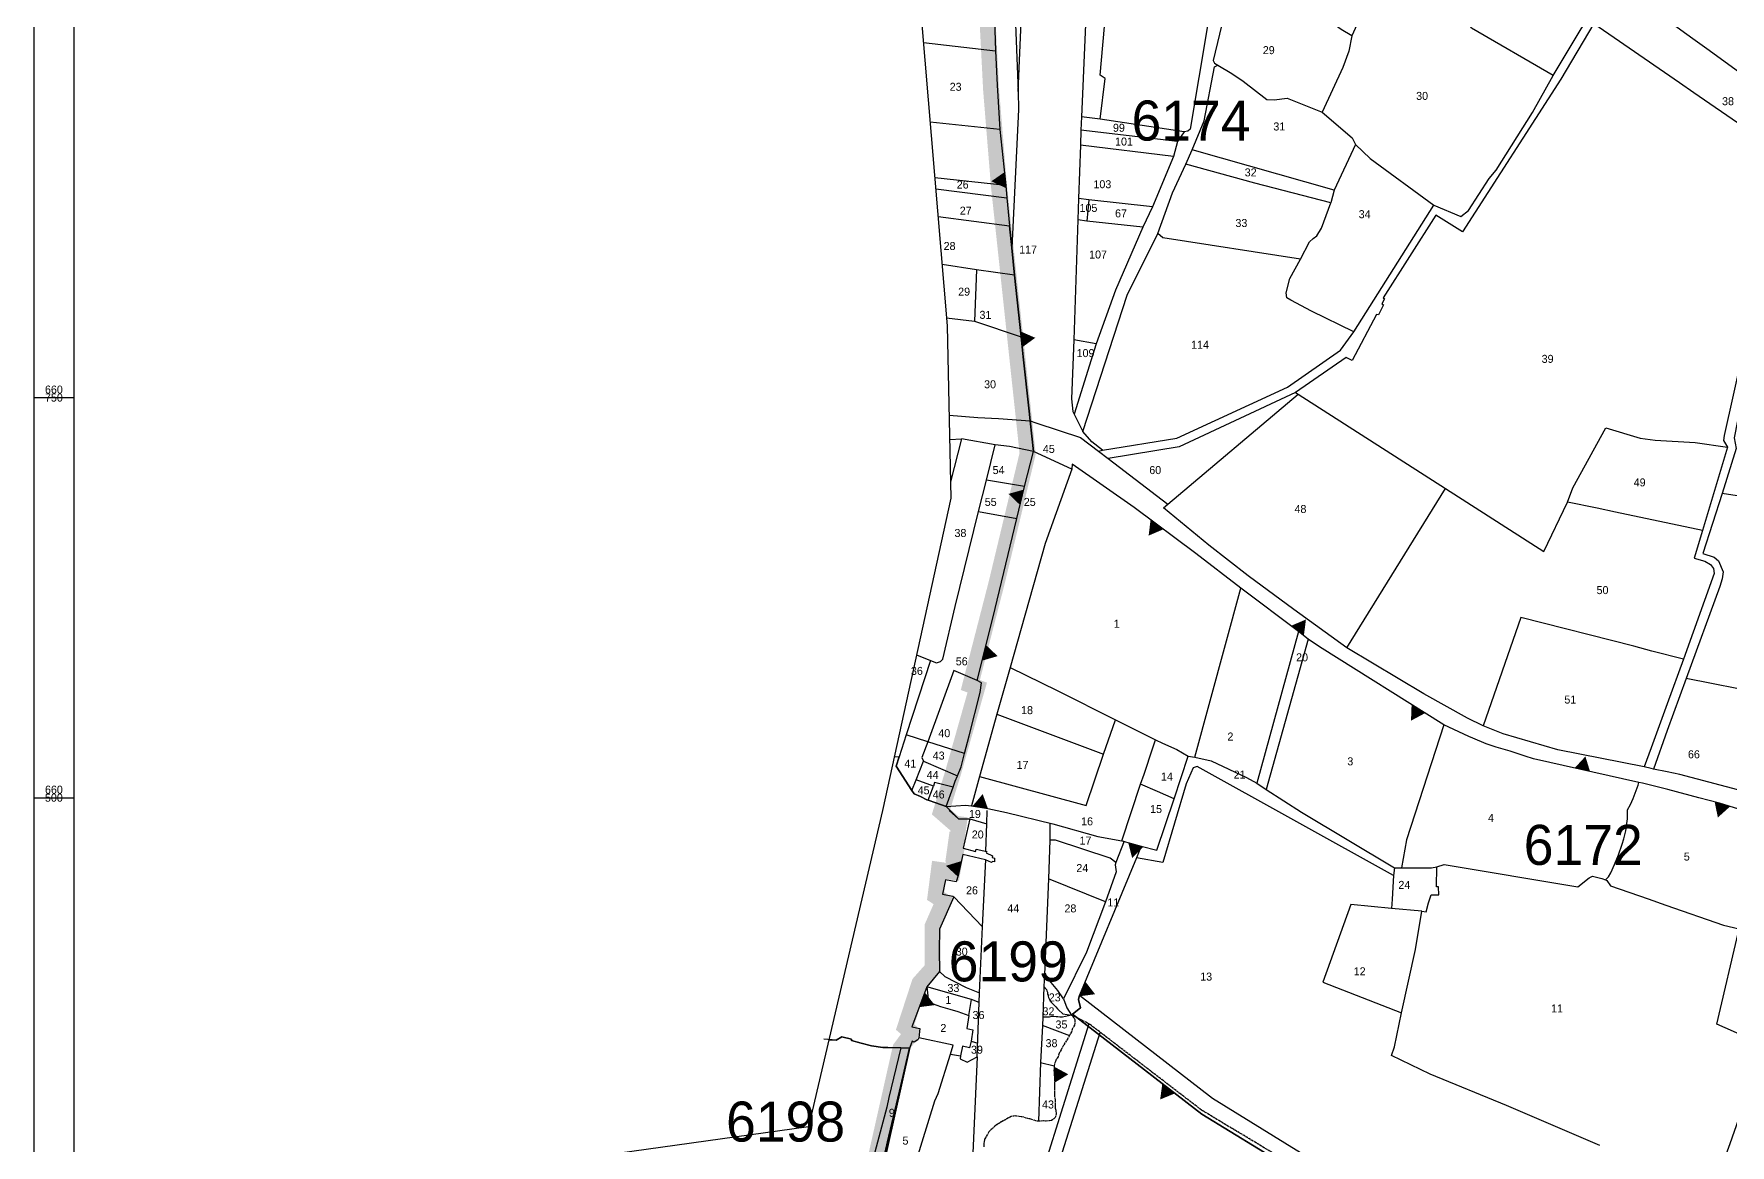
# Model space of a CAD drawing. Extents: x -493 to 187849, y -1657 to 664362.
# Drawn here: x 183412 to 184472, y 660283 to 660977 of the extents above; entities that cross this region are included whole.
import ezdxf
from ezdxf.enums import TextEntityAlignment as Align

# ---------------------------------------------------------------- set-up
doc = ezdxf.new("R2010")
doc.units = 0
doc.header["$MEASUREMENT"] = 0
doc.linetypes.add('L3', pattern=[2, 1.25, -0.25, 0.25, -0.25])
doc.layers.get('0').update_dxf_attribs({"linetype": 'CONTINUOUS'})
for name, color, linetype in [('0DXF_GUSH', 3, 'CONTINUOUS'), ('0G_GV_LIN', 10, 'CONTINUOUS'), ('1DXF_GUSH', 3, 'CONTINUOUS'), ('1G_GV_LIN', 1, 'CONTINUOUS'), ('6891-NUM', 70, 'CONTINUOUS'), ('BOUNDARY', 1, 'CONTINUOUS'), ('GBOUND_BOUNDARY', 5, 'CONTINUOUS'), ('TR_GILYON', 7, 'CONTINUOUS')]:
    doc.layers.add(name, color=color, linetype=linetype)
doc.styles.get("Standard").update_dxf_attribs({"font": 'dimheb.shx'})
doc.styles.add('TRHEBTXT', font='HEBTXT.SHX')

# ---------------------------------------------------------------- blocks, each defined once
blk = doc.blocks.new('TVC_FENCE')
blk.add_solid([(-0.5, 0), (0.5, 0), (0, 0.87)])

msp = doc.modelspace()

# ---------------------------------------------------------------- linework, layer by layer
at = {"linetype": 'CONTINUOUS'}
msp.add_lwpolyline([(183437.3, 663871.2), (183437.3, 658946.8)], dxfattribs=at)
at = {"layer": '0DXF_GUSH'}
for p, q in [((183984, 660492), (183989.9, 660486.7)), ((183989.9, 660486.7), (183996.9, 660486.7)), ((183996.9, 660486.7), (183992.9, 660468.5)), ((183992.9, 660468.5), (184000.6, 660466.3)), ((184000.6, 660466.3), (184001, 660467.9)), ((184001, 660467.9), (184007.5, 660466.4)), ((183992.7, 660464.5), (183989.6, 660451.4)), ((184006.8, 660461.2), (183992.7, 660464.5)), ((184010.5, 660459.4), (184006.8, 660461.2)), ((184007.5, 660466.4), (184007.1, 660465.5)), ((184007.1, 660465.5), (184011.1, 660463.7)), ((184011.2, 660460.2), (184010.5, 660459.4)), ((184011.1, 660463.7), (184010.9, 660462.7)), ((184010.9, 660462.7), (184012.4, 660462.1)), ((184012.4, 660460), (184011.2, 660460.2)), ((184012.4, 660462.1), (184012.4, 660460)), ((183981.8, 660448.7), (183980, 660439.7)), ((183988.5, 660447.4), (183981.8, 660448.7)), ((183989.6, 660451.4), (183988.5, 660447.4)), ((183986.9, 660438.1), (183978.1, 660417.8)), ((183980, 660439.7), (183986.4, 660438.5)), ((183978.1, 660417.8), (183977.8, 660404.5)), ((183977.8, 660404.5), (183978.1, 660391.4)), ((183970.1, 660381.9), (183960.7, 660356.8)), ((183978.1, 660391.4), (183970.1, 660381.9)), ((183960.7, 660356.8), (183965.7, 660355.7)), ((183965.1, 660349.9), (183964.6, 660348.7)), ((183965.7, 660355.7), (183965.1, 660349.9)), ((183959.4, 660343.8), (183938.2, 660248.1)), ((183960.9, 660347.8), (183959.4, 660343.8)), ((183962.3, 660347.3), (183960.9, 660347.8)), ((183964.6, 660348.7), (183962.3, 660347.3)), ((184041.2, 660334.6), (184049.6, 660332.4))]:
    msp.add_line(p, q, dxfattribs=at)
at = {"layer": '0DXF_GUSH', "linetype": 'CONTINUOUS'}
for p, q in [((184050.5, 660473.4), (184047, 660473.5)), ((184084.7, 660462.1), (184050.5, 660473.4)), ((184088.1, 660459.4), (184084.7, 660462.1)), ((184081.8, 660435), (184046.1, 660449.3)), ((183981.4, 660388.2), (183978.1, 660391.4))]:
    msp.add_line(p, q, dxfattribs=at)
at = {"layer": '0DXF_GUSH', "linetype": 'L3'}
for p, q in [((184060.4, 660364.2), (184061.2, 660363.8)), ((184070.5, 660359.2), (184060.4, 660364.2)), ((184061.2, 660363.8), (184061.5, 660362.9)), ((184061.5, 660362.9), (184062.2, 660362.2)), ((184062.2, 660362.2), (184062.5, 660361.3)), ((184062.5, 660361.3), (184062.6, 660360.7)), ((184062.6, 660360.7), (184062.6, 660359)), ((184059.2, 660351.3), (184057.4, 660348.3)), ((184060.5, 660353.7), (184059.2, 660351.3)), ((184061.2, 660355.8), (184060.5, 660353.7)), ((184062.3, 660357.8), (184061.2, 660355.8)), ((184062.6, 660359), (184062.3, 660357.8)), ((184071.4, 660358.7), (184070.5, 660359.2)), ((184077.9, 660353.8), (184071.4, 660358.7)), ((184141.7, 660304.8), (184077.9, 660353.8)), ((184052.8, 660340.4), (184052.1, 660338.1)), ((184054, 660342.5), (184052.8, 660340.4)), ((184055.5, 660345.3), (184054, 660342.5)), ((184056.3, 660346.7), (184055.5, 660345.3)), ((184057.4, 660348.3), (184056.3, 660346.7)), ((184049.7, 660330.2), (184049.5, 660329.6)), ((184049.5, 660329.6), (184049.7, 660326.7)), ((184049.8, 660333.6), (184049.6, 660332.5)), ((184049.6, 660332.5), (184049.7, 660330.2)), ((184050.4, 660335.1), (184049.8, 660333.6)), ((184050.9, 660336.4), (184050.4, 660335.1)), ((184052.1, 660338.1), (184050.9, 660336.4)), ((184049.7, 660326.7), (184049.9, 660324.3)), ((184049.9, 660321.7), (184049.8, 660318.9)), ((184049.8, 660318.9), (184049.8, 660316.5)), ((184049.9, 660324.3), (184049.9, 660321.7)), ((184049.8, 660316.5), (184049.8, 660314.3)), ((184049.8, 660314.3), (184050.2, 660311.4)), ((184050.2, 660311.4), (184050.2, 660309)), ((184050.2, 660309), (184050.2, 660307.6)), ((184050.2, 660307.6), (184050.3, 660305.9)), ((184016.5, 660297.4), (184013.6, 660295.5)), ((184017.9, 660298), (184016.5, 660297.4)), ((184021.2, 660299.9), (184017.9, 660298)), ((184022.9, 660300.8), (184021.2, 660299.9)), ((184025.7, 660301.1), (184022.9, 660300.8)), ((184027.9, 660300.8), (184025.7, 660301.1)), ((184029, 660300.6), (184027.9, 660300.8)), ((184030.8, 660300.3), (184029, 660300.6)), ((184032.2, 660299.7), (184030.8, 660300.3)), ((184035.7, 660299), (184032.2, 660299.7)), ((184038.3, 660298), (184035.7, 660299)), ((184040.5, 660297.8), (184038.3, 660298)), ((184042.8, 660298), (184040.5, 660297.8)), ((184044.2, 660297.9), (184042.8, 660298)), ((184045.9, 660298), (184044.2, 660297.9)), ((184048, 660298.2), (184045.9, 660298)), ((184050.3, 660300.2), (184048, 660298.2)), ((184050.3, 660305.9), (184050.8, 660304.2)), ((184051, 660302.5), (184050.3, 660300.2)), ((184050.8, 660304.2), (184051, 660302.5)), ((184213.5, 660261.6), (184141.7, 660304.8)), ((184006.2, 660286.6), (184006.1, 660286.1)), ((184006.9, 660287.7), (184006.2, 660286.6)), ((184008.8, 660291.1), (184006.9, 660287.7)), ((184009.1, 660291.5), (184008.8, 660291.1)), ((184012.6, 660294.7), (184009.1, 660291.5)), ((184013.6, 660295.5), (184012.6, 660294.7)), ((184005.9, 660285.1), (184005.7, 660281.8)), ((184006.1, 660286.1), (184005.9, 660285.1))]:
    msp.add_line(p, q, dxfattribs=at)
at = {"layer": '0DXF_GUSH'}
for points in [[(184021.6, 661083.8), (184027.2, 660941.3)], [(184027.2, 660941.3), (184033.3, 661081.4)], [(184009.6, 661077.7), (184010.5, 661044.1), (184013.1, 660966.6)], [(184073.3, 661074.7), (184066.8, 660925.4)], [(184078.3, 660923.9), (184081.6, 660949.4), (184078.5, 660951.5), (184082, 660991.3), (184076.3, 660994.5), (184075.6, 660997.3), (184098.5, 661068.9)], [(184361.3, 660951.2), (184431.6, 661068.3)], [(184159.5, 661055.5), (184161, 661053.5), (184145.5, 660982.2), (184134.6, 660917.8), (184133.2, 660916.5), (184130.8, 660916.1)], [(184254.6, 661017.9), (184235.6, 660976.1)], [(184361.3, 660951.2), (184310.4, 660980.9), (184309.4, 660982.7), (184310.7, 660990.9), (184307.2, 660994.5), (184300.2, 660997.9), (184293.7, 660998.2), (184254.6, 661017.9)], [(184160.7, 661016.4), (184158.1, 660998.9), (184148.9, 660960.7), (184149.8, 660959), (184152, 660957.7)], [(184235.6, 660976.1), (184228.9, 660980), (184197.3, 661003), (184160.7, 661016.4)], [(184518.5, 660923.5), (184457.4, 660967.9), (184448.7, 660974.1), (184401.9, 661008.2)], [(184386.9, 660983.7), (184366.1, 660949), (184304.7, 660853.6), (184288.1, 660863.9), (184255.1, 660812.3), (184256.1, 660811.8), (184254.4, 660808.6), (184255.4, 660808), (184252.3, 660801.6), (184251.1, 660801.9), (184235.8, 660773.2), (184232.1, 660775), (184200.5, 660753.1)], [(184235.6, 660976.1), (184233.8, 660966.5), (184230, 660956.2), (184217, 660928.4)], [(184386.9, 660983.7), (184440.3, 660946.9), (184449.2, 660940.7), (184507.2, 660900.9)], [(183968, 660971.9), (184013.1, 660966.6)], [(184013.1, 660966.6), (184014, 660945.2), (184015.8, 660917.6)], [(184135.8, 660904.8), (184143.3, 660922.9), (184149.8, 660956.7), (184152, 660957.7)], [(184152, 660957.7), (184160.7, 660952.5), (184167.7, 660947.8), (184182.6, 660936.2), (184187, 660936.1), (184195.2, 660937.1), (184217, 660928.4)], [(184286.9, 660870.2), (184303.8, 660863.2), (184308.4, 660866.9), (184321.5, 660886.8), (184325.8, 660892.2), (184348.5, 660928.1), (184361.3, 660951.2)], [(184027.2, 660941.3), (184027.4, 660930.1), (184023.2, 660843.6)], [(184066.8, 660925.4), (184066.4, 660917.1)], [(184078.3, 660923.9), (184066.8, 660925.4)], [(184130.8, 660916.1), (184078.3, 660923.9)], [(184217, 660928.4), (184235.8, 660912.3), (184238, 660908.2)], [(184015.8, 660917.6), (183972.2, 660922)], [(184015.8, 660917.6), (184019.4, 660882.5)], [(184066.4, 660917.1), (184066.1, 660907.7)], [(184126.7, 660910.1), (184066.4, 660917.1)], [(184130.8, 660916.1), (184126.7, 660910.1)], [(184066.1, 660907.7), (184064.9, 660874.4)], [(184124.2, 660900.6), (184066.1, 660907.7)], [(184126.7, 660910.1), (184124.2, 660900.6)], [(184132, 660895.9), (184135.8, 660904.8)], [(184224.5, 660879.7), (184135.8, 660904.8)], [(184238, 660908.2), (184224.5, 660879.7)], [(184238, 660908.2), (184247.1, 660899.4), (184286.9, 660870.2)], [(184124.2, 660900.6), (184111.1, 660869.1)], [(184114.4, 660852.5), (184123.6, 660878), (184132, 660895.9)], [(184222.6, 660871.7), (184175.1, 660883.9), (184132, 660895.9)], [(184507.2, 660900.9), (184468.3, 660726.3), (184467.9, 660723.2), (184470.2, 660719.1)], [(184019.4, 660882.5), (183975.1, 660887.3)], [(183975.7, 660880.4), (184020.1, 660874.9)], [(184019.4, 660882.5), (184020.1, 660874.9)], [(184020.1, 660874.9), (184021.8, 660857.3)], [(184064.9, 660874.4), (184064.5, 660861)], [(184071.3, 660873.6), (184064.9, 660874.4)], [(184071.3, 660873.6), (184070.1, 660860.3)], [(184111.1, 660869.1), (184071.3, 660873.6)], [(184203.5, 660836.4), (184209.2, 660847.3), (184211.4, 660849.4), (184213.7, 660851.1), (184216.7, 660855.9), (184222.6, 660871.7)], [(184224.5, 660879.7), (184222.6, 660871.7)], [(184236.8, 660791), (184286.9, 660870.2)], [(183977.2, 660863.2), (184021.8, 660857.3)], [(184064.5, 660861), (184061.9, 660786.1)], [(184070.1, 660860.3), (184064.5, 660861)], [(184105, 660856.4), (184070.1, 660860.3)], [(184111.1, 660869.1), (184105, 660856.4)], [(184023.2, 660843.6), (184021.8, 660857.3)], [(184067.5, 660728.7), (184095.2, 660814), (184114.4, 660852.5)], [(184105, 660856.4), (184088, 660817.2), (184075.9, 660783.6)], [(184203.5, 660836.4), (184117.6, 660849.9), (184114.4, 660852.5)], [(184024.9, 660826.4), (184023.2, 660843.6)], [(184499.1, 660843.7), (184491.4, 660810.9), (184474.5, 660724.9), (184475.8, 660718.2), (184466.9, 660690)], [(184001.1, 660829.9), (183979.7, 660833.1)], [(184001.1, 660829.9), (184000, 660797.8)], [(184024.9, 660826.4), (184001.1, 660829.9)], [(184236.8, 660791), (184210.4, 660803.9), (184197.5, 660810.8), (184195.1, 660812.4), (184194.6, 660815.4), (184196.8, 660824.4), (184203.5, 660836.4)], [(184029, 660788), (184024.9, 660826.4)], [(183982.5, 660799.9), (184000, 660797.8)], [(184000, 660797.8), (184029, 660788)], [(184034.7, 660735.4), (184034, 660741.6), (184030.3, 660775.5), (184029, 660788)], [(184061.9, 660786.1), (184060.5, 660749.3), (184061.4, 660741.2), (184062.1, 660739.6)], [(184075.9, 660783.6), (184061.9, 660786.1)], [(184079.8, 660717.1), (184126.3, 660724.7), (184195.4, 660756.6), (184228.5, 660779.6), (184236.8, 660791)], [(184075.9, 660783.6), (184062.1, 660739.6)], [(184200.5, 660753.1), (184127.7, 660719.2), (184083.3, 660711.9)], [(184200.5, 660753.1), (184202, 660752.2)], [(184120.7, 660683.5), (184202, 660752.2)], [(184202, 660752.2), (184294.1, 660693.2)], [(183984.1, 660739.1), (184001.9, 660737.6), (184014.9, 660736.9), (184034.7, 660735.4)], [(184036.8, 660716.4), (184034.7, 660735.4)], [(184034.7, 660735.4), (184038.3, 660734.2), (184038.9, 660734), (184066.1, 660725), (184077.4, 660716.6)], [(184062.1, 660739.6), (184067.5, 660728.7)], [(183984.4, 660723.8), (183991.8, 660724.2)], [(183991.8, 660724.2), (183984.9, 660697.4)], [(184012.8, 660720.5), (183991.8, 660724.2)], [(184079.8, 660717.1), (184073.2, 660722.4), (184067.5, 660728.7)], [(184370.4, 660684.6), (184373.6, 660693.5), (184381.5, 660707.9), (184388.6, 660720.8), (184394.2, 660731), (184415.7, 660724.6), (184425.1, 660723.4), (184450.2, 660722), (184470.2, 660719.1)], [(184007.4, 660698.4), (184012.8, 660720.5)], [(184036.8, 660716.4), (184021.8, 660719.5), (184012.8, 660720.5)], [(184031.1, 660694.5), (184036.8, 660716.4)], [(184060.6, 660705.2), (184036.8, 660716.4)], [(184077.4, 660716.6), (184079.8, 660717.1)], [(184077.4, 660716.6), (184083.3, 660711.9)], [(184083.3, 660711.9), (184120.7, 660683.5)], [(184470.2, 660719.1), (184454.7, 660667)], [(184060.6, 660705.2), (184044, 660658.8), (184029, 660605.8), (184022.1, 660581.3)], [(184166.2, 660630.9), (184138.2, 660652.5), (184099.6, 660681.4), (184061, 660708.4), (184060.6, 660705.2)], [(184002.5, 660678.8), (184007.4, 660698.4)], [(184031.1, 660694.5), (184007.4, 660698.4)], [(184026.3, 660674.5), (184031.1, 660694.5)], [(184232.5, 660593.6), (184294.1, 660693.2)], [(184294.1, 660693.2), (184355.6, 660653.9), (184370.4, 660684.6)], [(184466.9, 660690), (184454.9, 660652.5), (184461.9, 660650.3), (184464.6, 660648), (184467.5, 660641.2), (184467, 660636.8), (184465.6, 660632), (184444.5, 660574.5)], [(184595, 660670.2), (184466.9, 660690)], [(183972.4, 660585.8), (183976.1, 660584.3), (183978.6, 660585), (183980.2, 660586.6), (183987.8, 660619.4), (184002.5, 660678.8)], [(184002.5, 660678.8), (184026.3, 660674.5)], [(184232.5, 660593.6), (184199.3, 660617.5), (184170.8, 660638.7), (184146.2, 660657.7), (184117.9, 660681.2), (184120.7, 660683.5)], [(184454.7, 660667), (184400.3, 660678.4), (184388.8, 660680.8), (184370.4, 660684.6)], [(184001.6, 660573.2), (184011.3, 660612.1), (184026.3, 660674.5)], [(184454.7, 660667), (184449.5, 660649.6), (184456.1, 660647.8), (184459.6, 660645.8), (184461.6, 660643.2), (184462, 660640.1), (184442.9, 660586.6)], [(184137.6, 660525.3), (184166.2, 660630.9)], [(184202.3, 660603.8), (184166.2, 660630.9)], [(184442.9, 660586.6), (184423, 660591.6), (184411.7, 660594.6), (184341.2, 660612.5), (184317.6, 660544.8)], [(184202.3, 660603.8), (184176.3, 660509)], [(184208.3, 660599.1), (184182.1, 660505.2)], [(184208.3, 660599.1), (184202.3, 660603.8)], [(184293, 660545.6), (184215.4, 660594.2), (184208.3, 660599.1)], [(183972.4, 660585.8), (183957.2, 660539.2)], [(183963.7, 660589.2), (183972.4, 660585.8)], [(184317.6, 660544.8), (184307.9, 660549.6), (184280.7, 660564.8), (184232.5, 660593.6)], [(184442.9, 660586.6), (184432.6, 660558.7), (184422.6, 660531.2), (184418.3, 660519.3)], [(184001.6, 660573.2), (183986.9, 660579.5), (183970.7, 660534.9)], [(183993.7, 660527.5), (183996.5, 660538.7), (184003.5, 660565.8), (184004.2, 660571.8), (184001.6, 660573.2)], [(184022.1, 660581.3), (184013.9, 660552.1)], [(184022.1, 660581.3), (184051.6, 660566.9), (184087.9, 660548.7)], [(184444.5, 660574.5), (184432.7, 660541.9), (184424, 660517.8)], [(184492.9, 660564.8), (184444.5, 660574.5)], [(184013.9, 660552.1), (184003.1, 660513.3)], [(184013.9, 660552.1), (184080.5, 660527.1)], [(184080.5, 660527.1), (184087.9, 660548.7)], [(184087.9, 660548.7), (184113, 660536.1)], [(184293, 660545.6), (184269.7, 660473.6), (184266.7, 660456.1)], [(184414.9, 660509.4), (184349.2, 660524.3), (184344, 660525.9), (184334.5, 660529.1), (184325.8, 660531.6), (184319.5, 660533.6), (184311.3, 660537.2), (184308.7, 660538.2), (184293, 660545.6)], [(184418.3, 660519.3), (184364.4, 660529.9), (184330.1, 660539.8), (184317.6, 660544.8)], [(183957.2, 660539.2), (183952.8, 660525.5)], [(183970.7, 660534.9), (183957.2, 660539.2)], [(183970.7, 660534.9), (183967.1, 660525.2), (183968.1, 660522.9)], [(183993.7, 660527.5), (183970.7, 660534.9)], [(184103.7, 660508.5), (184105.9, 660514.7), (184111.4, 660531.2), (184113, 660536.1)], [(184113, 660536.1), (184117.4, 660534), (184126.2, 660530), (184133.4, 660525.9)], [(183952.8, 660525.5), (183949.8, 660525.3)], [(183952.8, 660525.5), (183950.9, 660519.6), (183960.7, 660504.4)], [(183963.4, 660511.2), (183968.1, 660522.9)], [(183968.1, 660522.9), (183989.2, 660513.6)], [(183989.2, 660513.6), (183991.6, 660519.3), (183993.7, 660527.5)], [(184003.1, 660513.3), (184069.6, 660495.2), (184080.5, 660527.1)], [(184124.6, 660499.3), (184133.4, 660525.9)], [(184133.4, 660525.9), (184137.6, 660525.3)], [(184137.6, 660525.3), (184147.7, 660523.1), (184169.8, 660512.6), (184176.3, 660509)], [(183960.7, 660504.4), (183963.4, 660511.2)], [(183974.2, 660507.2), (183963.4, 660511.2)], [(183986.6, 660506.6), (183974.9, 660509.5), (183974.2, 660507.2)], [(183986.6, 660506.6), (183987.9, 660510.3), (183989.2, 660513.6)], [(184003.1, 660513.3), (183998, 660494.8)], [(184261.7, 660451.3), (184139, 660519.4), (184136.6, 660518.6), (184132.1, 660508.7), (184117.6, 660459.4), (184101, 660462.4)], [(184176.3, 660509), (184182.1, 660505.2)], [(184394, 660448.6), (184396, 660450.6), (184397.5, 660453), (184399.8, 660458.3), (184402.3, 660464.2), (184404.5, 660470.9), (184405.5, 660474.3), (184406.7, 660479.3), (184407.5, 660483.8), (184407.9, 660486.7), (184407.9, 660492.3), (184409.8, 660495.7), (184411.3, 660499.4), (184414.4, 660507.8), (184414.9, 660509.4)], [(184498.3, 660485.7), (184489.5, 660489), (184465.3, 660496.5), (184452.3, 660500), (184433, 660505.2), (184423, 660507.7), (184417.1, 660509.1), (184414.9, 660509.4)], [(184424, 660517.8), (184422.7, 660518.2), (184418.3, 660519.3)], [(184476.8, 660504.8), (184440.6, 660514.4), (184432.6, 660516.1), (184424, 660517.8)], [(183960.7, 660504.4), (183962.3, 660502.4), (183966.1, 660500.8), (183970.1, 660498.6), (183971, 660498.4)], [(183971, 660498.4), (183974.2, 660507.2)], [(183971, 660498.4), (183975.8, 660496.8), (183982.3, 660494.4)], [(183982.3, 660494.4), (183986.6, 660506.6)], [(184091.9, 660473.1), (184103.7, 660508.5)], [(184124.6, 660499.3), (184114.3, 660503.8), (184103.7, 660508.5)], [(184104, 660469.8), (184113.7, 660467.2), (184124.6, 660499.3)], [(184182.1, 660505.2), (184204.2, 660491), (184262.3, 660456.2)], [(183982.3, 660494.4), (183994.2, 660495.3), (183998, 660494.8)], [(183998, 660494.8), (184008.2, 660493.2), (184019.9, 660490.7), (184048.9, 660483.7), (184077, 660475.7), (184091.9, 660473.1)], [(184007.5, 660483.6), (184007.9, 660492)], [(183996.9, 660486.7), (184007.5, 660483.6)], [(184006.9, 660466.5), (184007.5, 660483.6)], [(184047, 660484.1), (184047, 660473.5)], [(184047, 660473.5), (184046.1, 660449.3)], [(184093.3, 660472.8), (184088.1, 660459.4)], [(184091.9, 660473.1), (184104, 660469.8)], [(184104, 660469.8), (184101, 660462.4)], [(184004.8, 660419.2), (184006.9, 660461.4)], [(184101, 660462.4), (184065.5, 660376.5)], [(184088.1, 660459.4), (184087.8, 660458)], [(184087.8, 660458), (184088.5, 660453.7)], [(184262.3, 660456.2), (184261.7, 660451.3)], [(184262.3, 660456.2), (184266.7, 660456.1)], [(184266.7, 660456.1), (184285.4, 660456.2), (184288.8, 660456.7)], [(184279.3, 660429.1), (184282.1, 660428.7), (184283.6, 660434.3), (184285.1, 660439.2), (184289.9, 660439.2), (184289.8, 660444.2), (184288.6, 660444.2), (184288.8, 660456.7)], [(184288.8, 660456.7), (184293.4, 660458.2), (184376.8, 660444.3), (184383.8, 660450), (184386, 660450.9), (184391.8, 660449.4), (184394, 660448.6)], [(184046.1, 660449.3), (184043.7, 660389.5)], [(184088.5, 660453.7), (184081.8, 660435)], [(184261.7, 660451.3), (184260.9, 660436.5), (184260.5, 660430.8)], [(184394, 660448.6), (184394.9, 660448.2), (184397.2, 660445), (184420.7, 660436.8), (184431.7, 660432.9), (184467.8, 660420.3), (184477.5, 660418.1)], [(184004.8, 660419.2), (183986.9, 660438.1)], [(184081.8, 660435), (184069.8, 660403.4)], [(184260.5, 660430.8), (184234.9, 660433.3), (184217.6, 660384.8), (184266.7, 660365.5)], [(184279.3, 660429.1), (184260.5, 660430.8)], [(184266.7, 660365.5), (184275.3, 660405.1), (184279.3, 660429.1)], [(184003.1, 660378), (184004.8, 660419.2)], [(184493.4, 660345.4), (184463.6, 660358.5), (184477.5, 660418.1)], [(184069.8, 660403.4), (184055.6, 660374.2)], [(183998.1, 660373.8), (183970.1, 660381.9)], [(183970.1, 660381.9), (183971.2, 660372.4)], [(183981.4, 660388.2), (183994.6, 660381.4)], [(184043.3, 660382), (184042.5, 660362.8)], [(184043.7, 660389.5), (184043.3, 660382)], [(184043.3, 660382), (184044.8, 660380.1)], [(184051.9, 660379.6), (184043.7, 660389.5)], [(183971.2, 660372.4), (183974.1, 660371.1)], [(183974.1, 660371.1), (183978.6, 660369.5)], [(183994.6, 660381.4), (184003.1, 660378)], [(183996.3, 660363.8), (183998.1, 660373.8)], [(184002.8, 660372), (183998.1, 660373.8)], [(184001.5, 660338.1), (184002.8, 660372)], [(184002.8, 660372), (184003.1, 660378)], [(184044.8, 660380.1), (184045.1, 660379.2)], [(184045.1, 660379.2), (184045.4, 660378.5)], [(184045.4, 660378.5), (184045.6, 660377.2)], [(184045.6, 660377.2), (184045.9, 660376.6)], [(184045.9, 660376.6), (184046, 660375.9)], [(184046, 660375.9), (184046.1, 660375.2)], [(184046.1, 660375.2), (184046.5, 660374.2)], [(184046.5, 660374.2), (184046.9, 660373.4)], [(184046.9, 660373.4), (184047.8, 660372.3)], [(184047.8, 660372.3), (184048.7, 660371.4)], [(184048.7, 660371.4), (184049.7, 660370.3)], [(184055.6, 660374.2), (184051.9, 660379.6)], [(184055.6, 660374.2), (184057.6, 660368.7)], [(184474.2, 660127.7), (184467.2, 660132.1), (184463.7, 660134.4), (184457.3, 660138.7), (184455.8, 660139.7), (184434.5, 660154.1), (184422.5, 660162.2), (184416, 660166.6), (184409.3, 660171.2), (184396.5, 660179.9), (184384.6, 660187.9), (184365.6, 660200.8), (184336.3, 660220.7), (184324.7, 660228.2), (184306.8, 660233.7), (184241.8, 660248.3), (184227.1, 660254.9), (184212.7, 660258.9), (184142, 660302.2), (184061.2, 660364.7), (184066.2, 660368.6), (184064.9, 660373.8), (184065.5, 660376.5)], [(184065.5, 660376.5), (184148.6, 660312.3), (184217.8, 660269.6), (184330.8, 660238.3), (184359.6, 660219.1)], [(183978.6, 660369.5), (183984.5, 660367.8)], [(183984.5, 660367.8), (183989.4, 660366.4)], [(183989.4, 660366.4), (183996.3, 660363.8)], [(183996.3, 660363.8), (183995.2, 660355.8)], [(184042.5, 660362.8), (184042.4, 660357.6)], [(184046.6, 660362.9), (184042.5, 660362.8)], [(184048, 660363.2), (184046.6, 660362.9)], [(184049.2, 660363.2), (184048, 660363.2)], [(184050.9, 660363.1), (184049.2, 660363.2)], [(184049.7, 660370.3), (184050.7, 660369.2)], [(184050.7, 660369.2), (184051.7, 660368)], [(184052, 660363), (184050.9, 660363.1)], [(184051.7, 660368), (184052.4, 660367.4)], [(184053.3, 660362.8), (184052, 660363)], [(184052.4, 660367.4), (184055, 660365)], [(184054.4, 660362.8), (184053.3, 660362.8)], [(184054.9, 660362.9), (184054.4, 660362.8)], [(184060.4, 660364.2), (184054.9, 660362.9)], [(184055, 660365), (184060.4, 660364.2)], [(184057.6, 660368.7), (184060.4, 660364.2)], [(184390.5, 660282.7), (184332.2, 660307.7), (184284.6, 660327.2), (184260.4, 660338.9), (184262.2, 660344.3), (184266.7, 660365.5)], [(183953.8, 660343.7), (183945.8, 660343.8), (183942.6, 660343.8), (183935.5, 660345), (183929.2, 660346.6), (183923, 660348.2), (183923, 660349), (183917, 660350.6), (183913.5, 660348.4), (183905.8, 660349)], [(183986.5, 660345.3), (183965.1, 660349.9)], [(183995.2, 660355.8), (183998.9, 660355)], [(183998.9, 660355), (183997.8, 660347.8)], [(184071.4, 660358.7), (184027, 660217)], [(184035, 660216), (184078.5, 660353.2)], [(184042.4, 660357.6), (184041.2, 660334.6)], [(184042.2, 660357.9), (184059.2, 660351.3)], [(183929.2, 660245.3), (183933.5, 660245.6), (183937.2, 660246.3), (183937.2, 660247.9), (183938.8, 660255.2), (183942.6, 660272.1), (183945.5, 660284.9), (183953.8, 660320.2), (183959.2, 660343.4), (183953.8, 660343.7)], [(183953.8, 660343.7), (183946.4, 660312.6), (183945.2, 660306.6), (183937.6, 660278.4), (183931.1, 660253.2)], [(183977.2, 660315.2), (183984.9, 660339.7)], [(183984.9, 660339.7), (183986.5, 660345.3)], [(183984.9, 660339.7), (183991.1, 660338.7)], [(183992.3, 660344.8), (183991.1, 660338.7)], [(183996.8, 660343.7), (183992.3, 660344.8)], [(183997.8, 660347.8), (183996.8, 660343.7)], [(183997.8, 660347.8), (184001.9, 660346.5)], [(184493.4, 660345.4), (184471.8, 660283.7), (184460.1, 660251.9)], [(183991.1, 660338.7), (183990.9, 660336.8)], [(183990.9, 660336.8), (183995.3, 660334.8)], [(184001.5, 660338.1), (183995, 660190.1)], [(183995.3, 660334.8), (184001.5, 660338.1)], [(184041.2, 660334.6), (184039.8, 660297.9)], [(183954.9, 660245.1), (183975.1, 660310.5)], [(183975.1, 660310.5), (183977.2, 660315.2)]]:
    msp.add_lwpolyline(points, dxfattribs=at)
at = {"layer": '0G_GV_LIN'}
for p, q in [((183982.3, 660494.4), (183989.9, 660486.7)), ((183989.9, 660486.7), (183996.9, 660486.7)), ((183996.9, 660486.7), (183992.9, 660468.5)), ((183992.9, 660468.5), (184000.6, 660466.3)), ((184000.6, 660466.3), (184001, 660467.9)), ((184001, 660467.9), (184007.5, 660466.4)), ((183992.7, 660464.5), (183989.6, 660451.4)), ((184006.8, 660461.2), (183992.7, 660464.5)), ((184010.5, 660459.4), (184006.8, 660461.2)), ((184007.5, 660466.4), (184007.1, 660465.5)), ((184007.1, 660465.5), (184011.1, 660463.7)), ((184011.2, 660460.2), (184010.5, 660459.4)), ((184011.1, 660463.7), (184010.9, 660462.7)), ((184010.9, 660462.7), (184012.4, 660462.1)), ((184012.4, 660460), (184011.2, 660460.2)), ((184012.4, 660462.1), (184012.4, 660460)), ((183981.8, 660448.7), (183980, 660439.7)), ((183988.5, 660447.4), (183981.8, 660448.7)), ((183989.6, 660451.4), (183988.5, 660447.4)), ((183986.9, 660438.1), (183978.1, 660417.8)), ((183980, 660439.7), (183986.4, 660438.5)), ((183986.4, 660438.5), (183986.9, 660438.1)), ((183978.1, 660417.8), (183977.8, 660404.5)), ((183977.8, 660404.5), (183978.1, 660391.4)), ((183970.1, 660381.9), (183960.7, 660356.8)), ((183978.1, 660391.4), (183970.1, 660381.9)), ((183960.7, 660356.8), (183965.7, 660355.7)), ((183965.1, 660349.9), (183964.6, 660348.7)), ((183965.7, 660355.7), (183965.1, 660349.9)), ((183959.4, 660343.8), (183938.5, 660249.4)), ((183960.9, 660347.8), (183959.4, 660343.8)), ((183962.3, 660347.3), (183960.9, 660347.8)), ((183964.6, 660348.7), (183962.3, 660347.3))]:
    msp.add_line(p, q, dxfattribs=at)
at = {"layer": '0G_GV_LIN', "linetype": 'L3'}
for p, q in [((184060.4, 660364.2), (184061.2, 660363.8)), ((184061.2, 660363.8), (184061.5, 660362.9)), ((184061.5, 660362.9), (184062.2, 660362.2)), ((184062.2, 660362.2), (184062.5, 660361.3)), ((184062.5, 660361.3), (184062.6, 660360.7)), ((184062.6, 660360.7), (184062.6, 660359)), ((184059.2, 660351.3), (184057.4, 660348.3)), ((184060.5, 660353.7), (184059.2, 660351.3)), ((184061.2, 660355.8), (184060.5, 660353.7)), ((184062.3, 660357.8), (184061.2, 660355.8)), ((184062.6, 660359), (184062.3, 660357.8)), ((184052.8, 660340.4), (184052.1, 660338.1)), ((184054, 660342.5), (184052.8, 660340.4)), ((184055.5, 660345.3), (184054, 660342.5)), ((184056.3, 660346.7), (184055.5, 660345.3)), ((184057.4, 660348.3), (184056.3, 660346.7)), ((184049.7, 660330.2), (184049.5, 660329.6)), ((184049.5, 660329.6), (184049.7, 660326.7)), ((184049.8, 660333.6), (184049.6, 660332.5)), ((184049.6, 660332.5), (184049.7, 660330.2)), ((184050.4, 660335.1), (184049.8, 660333.6)), ((184050.9, 660336.4), (184050.4, 660335.1)), ((184052.1, 660338.1), (184050.9, 660336.4)), ((184049.7, 660326.7), (184049.9, 660324.3)), ((184049.9, 660321.7), (184049.8, 660318.9)), ((184049.8, 660318.9), (184049.8, 660316.5)), ((184049.9, 660324.3), (184049.9, 660321.7)), ((184049.8, 660316.5), (184049.8, 660314.3)), ((184049.8, 660314.3), (184050.2, 660311.4)), ((184050.2, 660311.4), (184050.2, 660309)), ((184050.2, 660309), (184050.2, 660307.6)), ((184050.2, 660307.6), (184050.3, 660305.9)), ((184016.5, 660297.4), (184013.6, 660295.5)), ((184017.9, 660298), (184016.5, 660297.4)), ((184021.2, 660299.9), (184017.9, 660298)), ((184022.9, 660300.8), (184021.2, 660299.9)), ((184025.7, 660301.1), (184022.9, 660300.8)), ((184027.9, 660300.8), (184025.7, 660301.1)), ((184029, 660300.6), (184027.9, 660300.8)), ((184030.8, 660300.3), (184029, 660300.6)), ((184032.2, 660299.7), (184030.8, 660300.3)), ((184035.7, 660299), (184032.2, 660299.7)), ((184038.3, 660298), (184035.7, 660299)), ((184040.5, 660297.8), (184038.3, 660298)), ((184042.8, 660298), (184040.5, 660297.8)), ((184044.2, 660297.9), (184042.8, 660298)), ((184045.9, 660298), (184044.2, 660297.9)), ((184048, 660298.2), (184045.9, 660298)), ((184050.3, 660300.2), (184048, 660298.2)), ((184050.3, 660305.9), (184050.8, 660304.2)), ((184051, 660302.5), (184050.3, 660300.2)), ((184050.8, 660304.2), (184051, 660302.5)), ((184006.2, 660286.6), (184006.1, 660286.1)), ((184006.9, 660287.7), (184006.2, 660286.6)), ((184008.8, 660291.1), (184006.9, 660287.7)), ((184009.1, 660291.5), (184008.8, 660291.1)), ((184012.6, 660294.7), (184009.1, 660291.5)), ((184013.6, 660295.5), (184012.6, 660294.7)), ((184005.9, 660285.1), (184005.7, 660281.8)), ((184006.1, 660286.1), (184005.9, 660285.1))]:
    msp.add_line(p, q, dxfattribs=at)
at = {"layer": '0G_GV_LIN'}
for points in [[(184022.2, 661251.5), (184019.4, 661180.5), (184014.7, 661133.6), (184014.4, 661131.4), (184009.5, 661082.2), (184009.6, 661077.7), (184010.5, 661044.1), (184013.1, 660966.6), (184014, 660945.2), (184015.8, 660917.6), (184019.4, 660882.5), (184020.1, 660874.9), (184021.8, 660857.3), (184023.2, 660843.6), (184024.9, 660826.4), (184029, 660788), (184030.3, 660775.5), (184034, 660741.6), (184034.7, 660735.4), (184036.8, 660716.4)], [(183982.3, 660494.4), (183986.6, 660506.6), (183987.9, 660510.3), (183989.2, 660513.6), (183991.6, 660519.3), (183993.7, 660527.5), (183996.5, 660538.7), (184003.5, 660565.8), (184004.2, 660571.8), (184001.6, 660573.2), (184011.3, 660612.1), (184026.3, 660674.5), (184031.1, 660694.5), (184036.8, 660716.4)], [(184489.5, 660489), (184465.3, 660496.5), (184452.3, 660500), (184433, 660505.2), (184423, 660507.7), (184417.1, 660509.1), (184414.9, 660509.4), (184349.2, 660524.3), (184344, 660525.9), (184334.5, 660529.1), (184325.8, 660531.6), (184319.5, 660533.6), (184311.3, 660537.2), (184308.7, 660538.2), (184293, 660545.6), (184215.4, 660594.2), (184208.3, 660599.1), (184202.3, 660603.8), (184166.2, 660630.9), (184138.2, 660652.5), (184099.6, 660681.4), (184061, 660708.4), (184060.6, 660705.2), (184036.8, 660716.4)], [(183982.3, 660494.4), (183975.8, 660496.8), (183971, 660498.4), (183970.1, 660498.6), (183966.1, 660500.8), (183962.3, 660502.4), (183960.7, 660504.4), (183950.9, 660519.6), (183952.8, 660525.5), (183949.8, 660525.3)], [(183982.3, 660494.4), (183994.2, 660495.3), (183998, 660494.8), (184008.2, 660493.2), (184019.9, 660490.7), (184048.9, 660483.7), (184077, 660475.7), (184091.9, 660473.1), (184104, 660469.8), (184101, 660462.4), (184065.5, 660376.5), (184064.9, 660373.8), (184066.2, 660368.6), (184061.2, 660364.7), (184142, 660302.2), (184212.7, 660258.9)], [(183909, 660348.7), (183913.5, 660348.4), (183917, 660350.6), (183923, 660349), (183923, 660348.2), (183929.2, 660346.6), (183935.5, 660345), (183942.6, 660343.8), (183945.8, 660343.8), (183953.8, 660343.7), (183959.2, 660343.4), (183953.8, 660320.2), (183945.5, 660284.9), (183942.6, 660272.1)]]:
    msp.add_lwpolyline(points, dxfattribs=at)
at = {"layer": '6891-NUM', "linetype": 'CONTINUOUS'}
msp.add_lwpolyline([(183964.9, 661008.2), (183982.9, 660794.9), (183985.2, 660687.2), (183942.5, 660491.9), (183896.3, 660294.3), (183750, 660274), (183652.4, 659936.7), (183542.7, 659965.2), (183500, 659942.8), (183483.7, 659863.6), (183528.4, 659721.4), (183561, 659684.8), (183601.6, 659634), (183628, 659607.6), (183585.1, 659484.7), (183621.7, 659450.2), (183690.8, 659415.7), (183739.6, 659399.4), (183768.1, 659336.4), (183792.5, 659279.6)], dxfattribs=at)
at = {"layer": 'GBOUND_BOUNDARY', "color": 5, "const_width": 10}
msp.add_lwpolyline([(183933.1, 660252), (183953.7, 660343.5), (183959.6, 660351.4), (183960.3, 660353.4), (183956.6, 660356.6), (183965.6, 660384.2), (183973.8, 660393.4), (183973.8, 660419.8), (183980.6, 660435.3), (183975.6, 660438.6), (183977.7, 660454.9), (183986.1, 660453.7), (183987.9, 660464), (183987.3, 660464.1), (183990, 660483.4), (183987.6, 660483.7), (183979, 660491.2), (183986.5, 660515.5), (184001.6, 660568.8), (183997.3, 660570.4), (184013.7, 660634.1), (184033.1, 660715), (184015.2, 660882), (184010.3, 660942.1), (184007, 661006)], dxfattribs=at)
at = {"layer": 'TR_GILYON', "linetype": 'CONTINUOUS'}
for p, q in [((183412.3, 660750), (183437.3, 660750)), ((183412.3, 660500), (183437.3, 660500))]:
    msp.add_line(p, q, dxfattribs=at)
for points in [[(183412.3, 658921.8), (187848.8, 658921.8), (187848.8, 664361.7), (183412.3, 664361.7), (183412.3, 658921.8)], [(183437.3, 658946.8), (187823.8, 658946.8), (187823.8, 664336.7), (183437.3, 664336.7), (183437.3, 658946.8)]]:
    msp.add_lwpolyline(points, dxfattribs=at)

# ---------------------------------------------------------------- block references
at = {"layer": 'BOUNDARY', "color": 1, "linetype": 'CONTINUOUS', "xscale": 10, "yscale": 10, "zscale": 10}
for p, rotation in [((184019.1, 660885.9), 94.9732936120108), ((184029.2, 660786.4), 276.1573409775367), ((184029.6, 660687.7), 75.95411131932404), ((184113.9, 660670.7), 143.1681995298182), ((184201.7, 660604.4), 322.9098124958136), ((184005.9, 660590.5), 256.3317243676142), ((184277.2, 660555.5), 148.00522601619), ((184379.6, 660517.3), 347.1366865343355), ((184003.5, 660493.7), 349.8938914431255), ((184467, 660495.9), 161.8418906960701), ((184100.7, 660470.7), 164.5125590795204), ((183990.6, 660455.5), 77.21333836213054), ((184067.2, 660380.5), 247.5630625041878), ((183967, 660373.7), 247.5630625041878), ((184049.8, 660326.9), 271.6401909564245), ((184121.2, 660318.3), 142.3226991334998)]:
    msp.add_blockref('TVC_FENCE', p, dxfattribs=dict(at, rotation=rotation))

# ---------------------------------------------------------------- texts
at = {"layer": '1DXF_GUSH'}
for s, p in [('29', (184180, 660964.6)), ('23', (183984.4, 660941.7)), ('30', (184275.8, 660936)), ('38', (184466.9, 660932.7)), ('99', (184086.4, 660916.1)), ('101', (184087.7, 660907.5)), ('31', (184186.6, 660916.9)), ('32', (184168.7, 660888.2)), ('26', (183988.8, 660880.6)), ('103', (184074.2, 660880.8)), ('27', (183990.7, 660864.3)), ('105', (184065.5, 660866)), ('67', (184087.7, 660862.6)), ('33', (184162.9, 660856.6)), ('34', (184239.9, 660862.1)), ('28', (183980.6, 660842.2)), ('117', (184027.8, 660840)), ('107', (184071.5, 660836.9)), ('29', (183989.7, 660813.7)), ('31', (184003, 660799.2)), ('114', (184135.2, 660780.5)), ('109', (184063.7, 660775.3)), ('39', (184354.2, 660771.7)), ('30', (184005.9, 660755.8)), ('45', (184042.6, 660715.4)), ('54', (184011.2, 660702.2)), ('60', (184109.1, 660702.2)), ('49', (184411.7, 660694.5)), ('55', (184006.3, 660682.3)), ('25', (184030.7, 660682.3)), ('48', (184199.8, 660677.9)), ('38', (183987.4, 660662.9)), ('50', (184388.5, 660627.2)), ('1', (184086.9, 660606.2)), ('56', (183988.2, 660582.7)), ('20', (184200.8, 660585.2)), ('36', (183960.2, 660576.7)), ('51', (184368.4, 660558.8)), ('18', (184029, 660552.2)), ('40', (183977.3, 660537.8)), ('2', (184157.9, 660535.7)), ('41', (183956.1, 660518.8)), ('43', (183973.8, 660523.8)), ('17', (184026.2, 660518)), ('3', (184232.8, 660520.2)), ('66', (184445.6, 660524.6)), ('44', (183970, 660511.7)), ('14', (184116.4, 660510.7)), ('21', (184161.8, 660511.9)), ('45', (183964.4, 660502.1)), ('46', (183973.8, 660499.5)), ('16', (184066.5, 660482.7)), ('15', (184109.6, 660490.4)), ('4', (184320.7, 660484.9)), ('5', (184443, 660460.7)), ('24', (184264.7, 660443)), ('12', (184236.8, 660389)), ('13', (184140.9, 660385.7)), ('11', (184360.1, 660365.8)), ('9', (183946.4, 660300.6))]:
    msp.add_text(s, height=5, dxfattribs=at).set_placement(p)
at = {"layer": '1DXF_GUSH', "linetype": 'CONTINUOUS'}
for s, p in [('19', (183996.4, 660487.3)), ('20', (183998.2, 660474.5)), ('17', (184065.5, 660470.7)), ('24', (184063.5, 660453.5)), ('26', (183994.6, 660439.6)), ('11', (184082.9, 660432)), ('44', (184020.4, 660428.3)), ('28', (184056.1, 660428.3)), ('30', (183988.2, 660401.3)), ('33', (183983, 660378.6)), ('1', (183981.7, 660371.1)), ('23', (184046.3, 660372.7)), ('36', (183998.7, 660361.7)), ('32', (184042.4, 660364)), ('35', (184050.5, 660355.8)), ('2', (183978.6, 660353.6)), ('39', (183997.7, 660340)), ('38', (184044.3, 660344.1)), ('43', (184042.1, 660305.8)), ('5', (183954.9, 660283.2))]:
    msp.add_text(s, height=5, dxfattribs=at).set_placement(p)
at = {"layer": '1G_GV_LIN'}
for s, p in [('6174', (184098, 660910.6)), ('6172', (184343, 660458)), ('6199', (183983.8, 660385.2)), ('6198', (183844.7, 660285.1))]:
    msp.add_text(s, height=25, dxfattribs=at).set_placement(p)
at = {"layer": 'TR_GILYON', "linetype": 'CONTINUOUS', "style": 'TRHEBTXT'}
for s, p in [('660', (183424.8, 660752.5)), ('750', (183424.8, 660747.5)), ('500', (183424.8, 660497.5)), ('660', (183424.8, 660502.5))]:
    msp.add_text(s, height=5, dxfattribs=at).set_placement(p, align=Align.CENTER)

doc.saveas('drawing.dxf')
